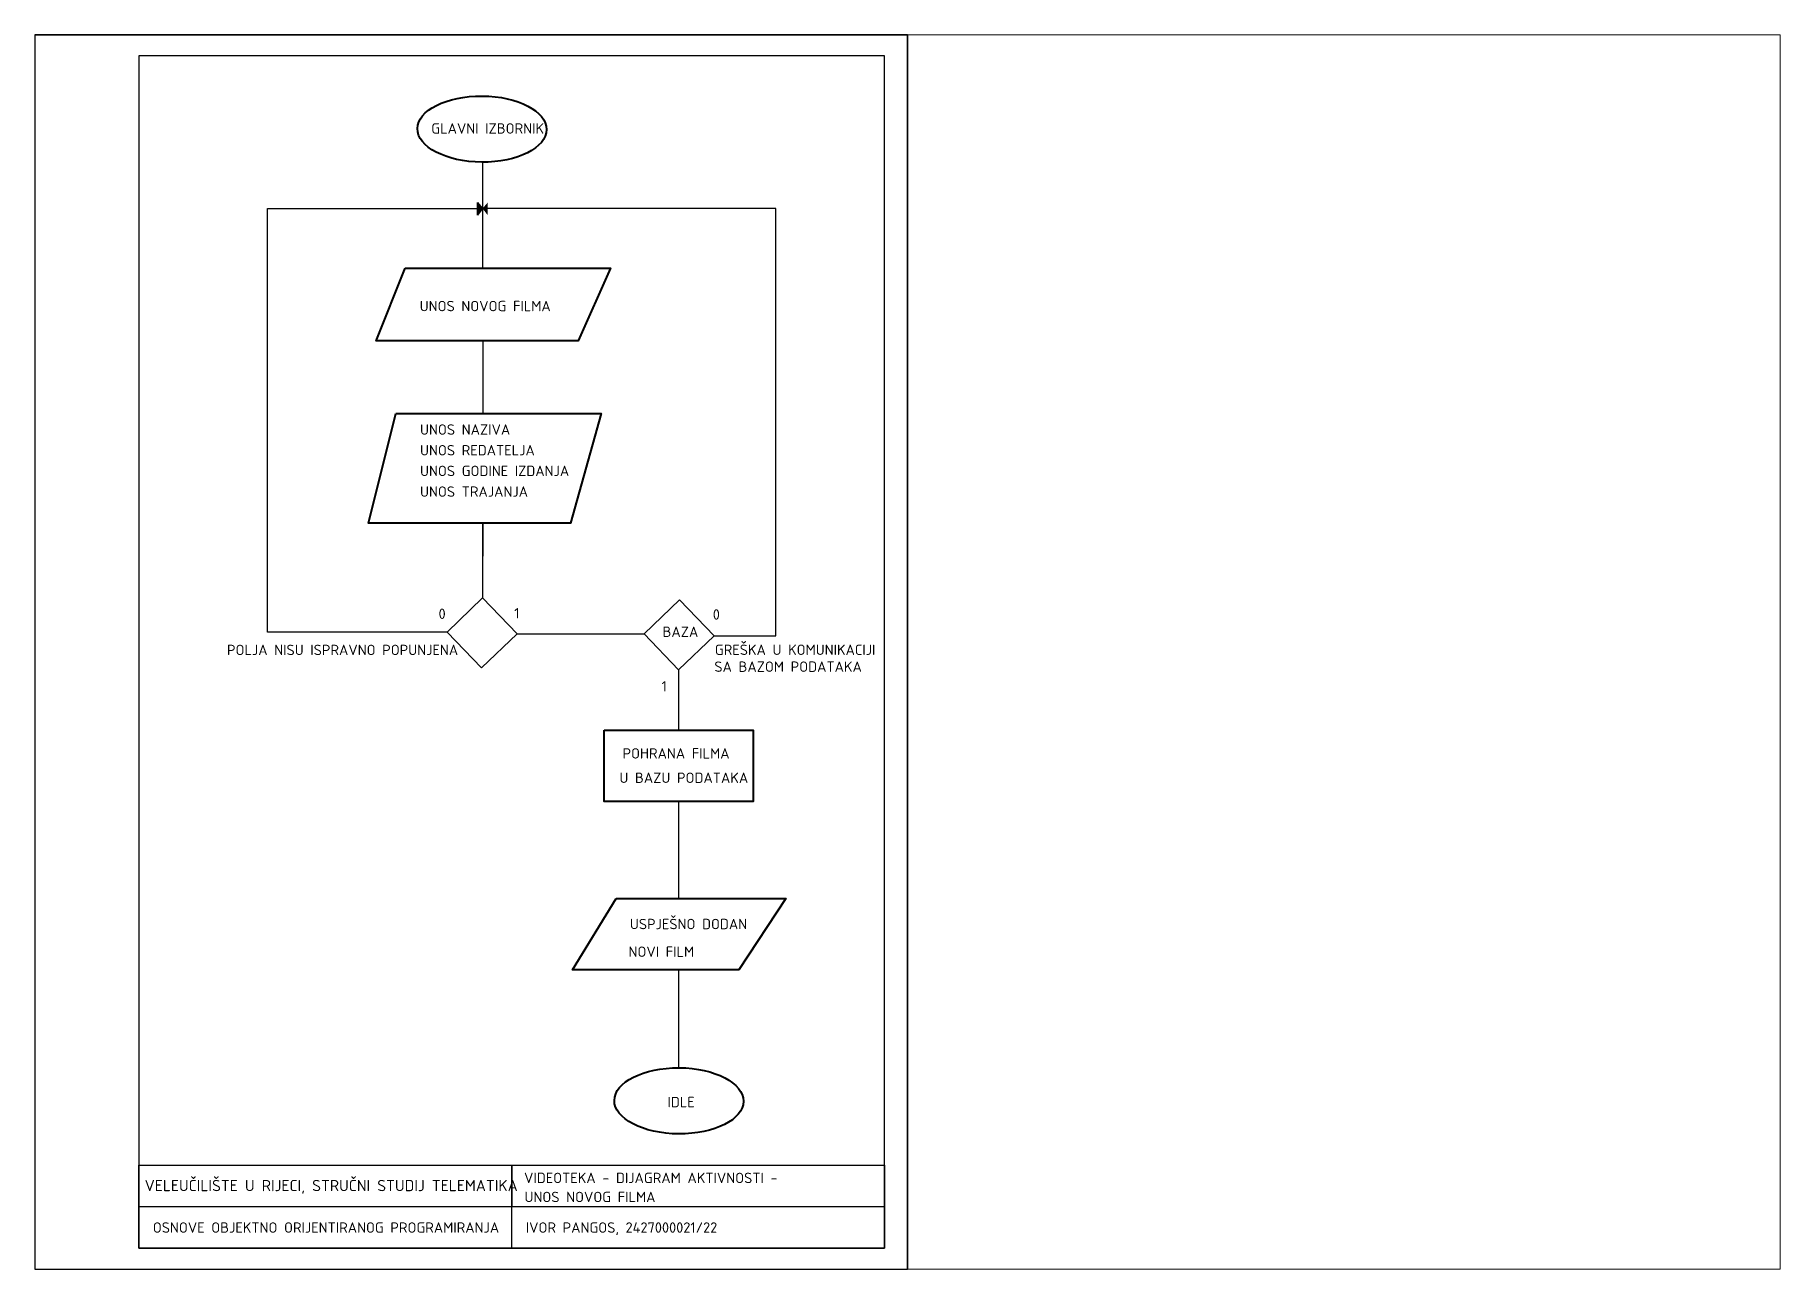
# Paper-space layout '3.6 Krov' of a CAD drawing. Header units: millimetres. Extents: x 0 to 4200, y 0 to 2970.
# The model-space entities are those that its viewports show. They can reach past a viewport. Long polylines and large blocks are cut down to what shows.
import ezdxf

# ---------------------------------------------------------------- set-up
doc = ezdxf.new("R2010")
doc.units = ezdxf.units.MM
doc.header["$LTSCALE"] = 30
doc.layers.add('__DIJAGRAM_USE_CASE', color=20, linetype='Continuous', lineweight=40)
doc.layers.add('__VEZE', color=250, linetype='Continuous', lineweight=30)
for name, color, linetype in [('OKVIR', 7, 'Continuous'), ('OKVIR_unut-iRC', 7, 'Continuous'), ('OKVIR_unutarnji', 8, 'Continuous'), ('Pecat', 8, 'Continuous')]:
    doc.layers.add(name, color=color, linetype=linetype)
doc.layers.add('Vport', color=6, linetype='Continuous', plot=False)
doc.styles.add('PECAT2', font='isocpeur.ttf')

# ---------------------------------------------------------------- blocks, each defined once
blk = doc.blocks.new('okvir 42x29.7')
for p, q in [((0, 2970), (2100, 2970)), ((2100, 2970), (2100, 0))]:
    blk.add_line(p, q)
at = {"color": 253}
for p, q in [((1147.5, 50), (1147.5, 250)), ((1147.5, 250), (1147.5, 150)), ((2045, 150), (250, 150))]:
    blk.add_line(p, q, dxfattribs=at)
at = {"color": 0}
blk.add_lwpolyline([(0, 0), (2100, 0), (2100, 2970), (0, 2970)], close=True, dxfattribs=at)
blk.add_lwpolyline([(250, 50), (250, 250), (2045, 250), (2045, 50), (250, 50)])
at = {"layer": 'OKVIR_unut-iRC', "color": 0}
blk.add_line((250, 50), (250, 110), dxfattribs=at)
at = {"layer": 'OKVIR_unutarnji'}
blk.add_lwpolyline([(250, 50), (2045, 50), (2045, 2920), (250, 2920)], close=True, dxfattribs=at)

msp = doc.modelspace()

# ---------------------------------------------------------------- hatches: boundary and pattern name
at = {"layer": '__VEZE'}
h = msp.add_hatch(color=256, dxfattribs=at)
h.dxf.hatch_style = 1
h.paths.add_polyline_path([(1077.3, 18552.1), (1064.8, 18566.7), (1064.8, 18552.1)])
h = msp.add_hatch(color=256, dxfattribs=at)
h.dxf.hatch_style = 1
h.paths.add_polyline_path([(1077.3, 18552.1), (1064.8, 18566.7), (1064.8, 18552.1)])
h = msp.add_hatch(color=256, dxfattribs=at)
h.dxf.hatch_style = 1
h.paths.add_polyline_path([(1077.3, 18552.1), (1089.7, 18566.7), (1089.7, 18552.1)])
h = msp.add_hatch(color=256, dxfattribs=at)
h.dxf.hatch_style = 1
h.paths.add_polyline_path([(1064.8, 18536.3), (1077.3, 18552.1), (1064.8, 18552.1)])
h = msp.add_hatch(color=256, dxfattribs=at)
h.dxf.hatch_style = 1
h.paths.add_polyline_path([(1064.8, 18536.3), (1077.3, 18552.1), (1064.8, 18552.1)])
h = msp.add_hatch(color=256, dxfattribs=at)
h.dxf.hatch_style = 1
h.paths.add_polyline_path([(1089.7, 18536.3), (1077.3, 18552.1), (1089.7, 18552.1)])

# ---------------------------------------------------------------- linework, layer by layer
at = {"layer": '__DIJAGRAM_USE_CASE'}
for points in [[(891, 18408.4), (1385.6, 18408.4), (1307.5, 18234), (821.5, 18234), (891, 18408.4)], [(868.5, 18058.6), (1363.1, 18058.6), (1288.8, 17794.7), (802.8, 17794.7), (868.5, 18058.6)], [(1370, 17296.8), (1728.5, 17296.8), (1728.5, 17125.1), (1370, 17125.1), (1370, 17296.8)], [(1398.8, 16891.5), (1807.5, 16891.5), (1693.9, 16719.8), (1293.8, 16719.8), (1398.8, 16891.5)]]:
    msp.add_lwpolyline(points, dxfattribs=at)
for centre in [(1075.9, 18743.4), (1549.9, 16404.9)]:
    msp.add_ellipse(centre, major_axis=(-155.4, 1.1), ratio=0.511895, dxfattribs=at)
at = {"layer": '__VEZE'}
for p, q in [((1077.3, 18664.7), (1077.3, 18408.4)), ((1078.1, 18234), (1078.1, 18058.6)), ((1077.5, 17794.7), (1077.3, 17615.1)), ((1078.1, 17794.7), (1078.1, 17715.4)), ((1160.4, 17528.6), (1466.1, 17528.6)), ((1160.4, 17528.6), (1466.1, 17528.6)), ((1549.2, 17442), (1549.2, 17296.8)), ((1549.2, 17125.1), (1549.2, 16891.5)), ((1549.2, 16719.8), (1549.2, 16484.4))]:
    msp.add_line(p, q, dxfattribs=at)
for points in [[(992, 17533.1), (560.1, 17533.1), (560.1, 18552.1), (1077.3, 18552.1), (1064.8, 18536.3), (1064.8, 18566.7), (1077.3, 18552.1)], [(1634.5, 17524), (1783, 17524), (1783, 18552.1), (1077.3, 18552.1)]]:
    msp.add_lwpolyline(points, dxfattribs=at)
for points in [[(1077.3, 17615.1), (1160.4, 17528.6), (1075.1, 17446.6), (992, 17533.1)], [(1551.4, 17610.5), (1634.5, 17524), (1549.2, 17442), (1466.1, 17528.6)]]:
    msp.add_lwpolyline(points, close=True, dxfattribs=at)

# ---------------------------------------------------------------- block references
at = {"layer": 'OKVIR'}
msp.add_blockref('okvir 42x29.7', (0, 16000), dxfattribs=at)

# ---------------------------------------------------------------- texts
at = {"layer": 'Pecat', "color": 7, "style": 'PECAT2'}
for s, height, p in [('GLAVNI IZBORNIK', 25, (954, 18732.4)), ('UNOS NOVOG FILMA', 25, (926.1, 18305)), ('UNOS NAZIVA', 25, (926.9, 18007.8)), ('UNOS REDATELJA', 25, (926.9, 17958)), ('UNOS GODINE IZDANJA', 25, (926.9, 17908.3)), ('UNOS TRAJANJA', 25, (926.9, 17858.5)), ('0', 25, (971.4, 17564.5)), ('1', 25, (1153.5, 17565.9)), ('0', 25, (1631.4, 17562.8)), ('BAZA', 25, (1510.5, 17521.2)), ('POLJA NISU ISPRAVNO POPUNJENA', 25, (462.3, 17477.5)), ('GREŠKA U KOMUNIKACIJI', 25, (1636.5, 17477.9)), ('SA BAZOM PODATAKA', 25, (1635.2, 17437.2)), ('1', 25, (1508.1, 17389.9)), ('POHRANA FILMA', 25, (1414.1, 17228.5)), ('U BAZU PODATAKA', 25, (1406.7, 17169.9)), ('USPJEŠNO DODAN', 25, (1431.9, 16817.9)), ('NOVI FILM', 25, (1428.6, 16751.3)), ('IDLE', 25, (1522.4, 16389.5)), ('VELEUČILIŠTE U RIJECI, STRUČNI STUDIJ TELEMATIKA', 27, (264.2, 16187.5)), ('VIDEOTEKA - DIJAGRAM AKTIVNOSTI -', 25, (1177.2, 16206.9)), ('UNOS NOVOG FILMA', 25, (1178.2, 16161.1)), ('OSNOVE OBJEKTNO ORIJENTIRANOG PROGRAMIRANJA', 25, (283.8, 16087.5)), ('IVOR PANGOS, 2427000021/22', 25, (1181.3, 16087.5))]:
    msp.add_text(s, height=height, dxfattribs=at).set_placement(p)

psp = doc.layouts.new('3.6 Krov')

# ---------------------------------------------------------------- viewports
at = {"layer": 'Vport'}
psp.add_viewport(center=(2100, 1485), size=(4200, 2970), view_center_point=(2100, 17485), view_height=2970, dxfattribs=at)

doc.saveas('drawing.dxf')
